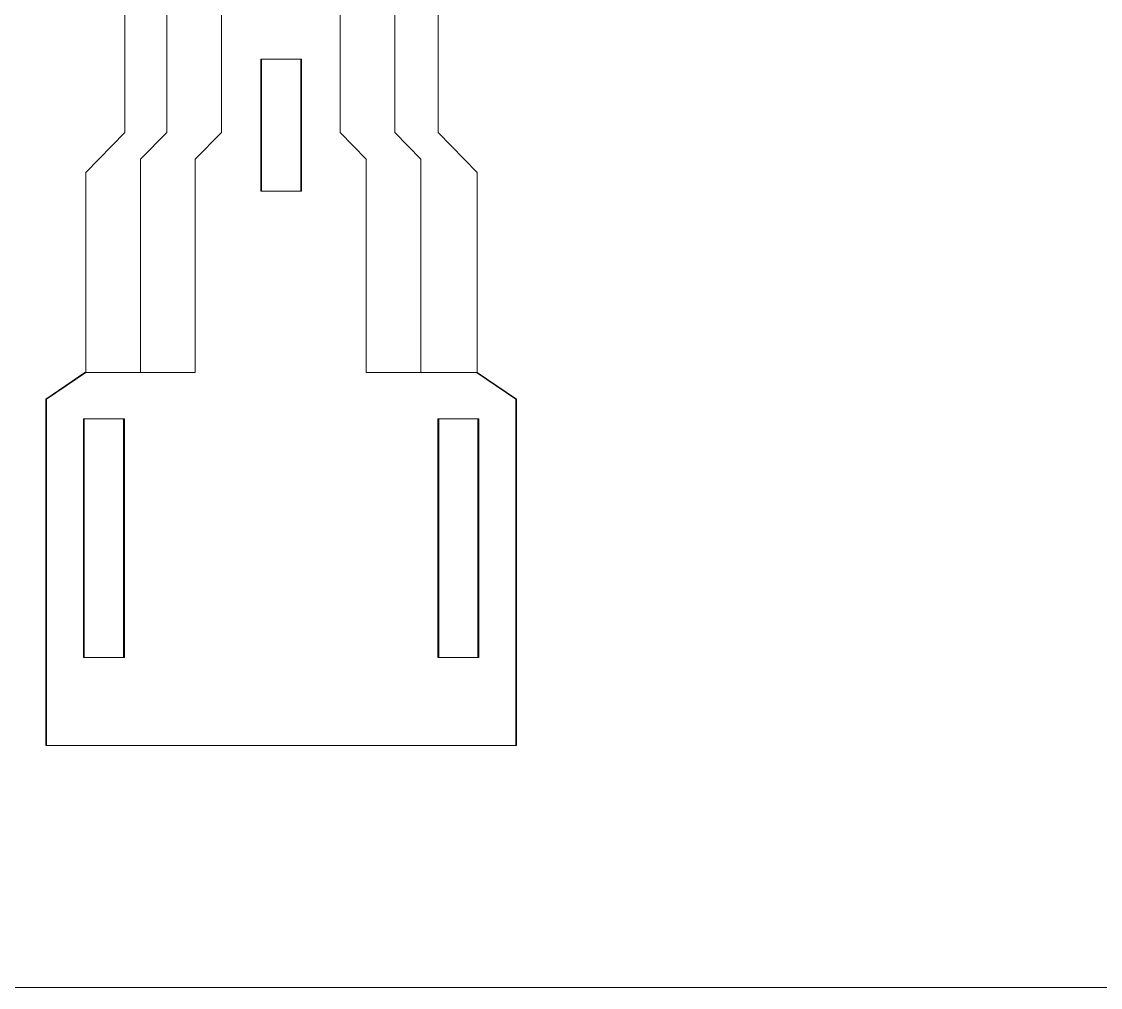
# Model space of a CAD drawing. Header units: millimetres. Extents: x -847 to 848, y -600 to 600.
# Drawn here: x -404.3 to -302.9, y 125.3 to 216 of the extents above; entities that cross this region are included whole.
import ezdxf

# ---------------------------------------------------------------- set-up
doc = ezdxf.new("R2010")
doc.units = ezdxf.units.MM
doc.header["$MEASUREMENT"] = 0

msp = doc.modelspace()

# ---------------------------------------------------------------- linework, layer by layer
at = {"color": 250, "lineweight": 5}
for points, knots in [([(-398.232, 183.0563), (-398.232, 183.0563), (-398.232, 201.8302), (-398.232, 201.8302), (-398.232, 201.8302), (-398.232, 201.8302), (-394.5519, 205.5856), (-394.5519, 205.5856), (-394.5519, 205.5856), (-394.5519, 205.5856), (-394.5519, 350.7776), (-394.5519, 350.7776), (-394.5519, 350.7776), (-394.5519, 350.7776), (-392.0988, 353.2808), (-392.0988, 353.2808), (-392.0988, 353.2808), (-392.0988, 353.2808), (-392.0988, 415.8633), (-392.0988, 415.8633), (-392.0988, 415.8633), (-392.0988, 415.8633), (-389.6461, 418.3671), (-389.6461, 418.3671), (-389.6461, 418.3671), (-389.6461, 418.3671), (-389.6461, 467.1811), (-389.6461, 467.1811), (-389.6461, 467.1811), (-389.6461, 467.1811), (-387.1934, 469.6844), (-387.1934, 469.6844), (-387.1934, 469.6844), (-387.1934, 469.6844), (-387.1934, 509.7375), (-387.1934, 509.7375), (-387.1934, 509.7375), (-387.1934, 509.7375), (-386.2754, 509.7375), (-386.2754, 509.7375), (-386.2754, 509.7375), (-386.2754, 509.7375), (-386.2754, 514.4442), (-386.2754, 514.4442), (-386.2754, 514.4442), (-384.4583, 515.4239), (-381.9245, 515.9061), (-380.08, 515.9714), (-380.08, 515.9714), (-378.2355, 515.9061), (-375.2105, 515.4239), (-373.3939, 514.4442), (-373.3939, 514.4442), (-373.3939, 514.4442), (-373.3939, 509.7375), (-373.3939, 509.7375), (-373.3939, 509.7375), (-373.3939, 509.7375), (-372.4764, 509.7375), (-372.4764, 509.7375), (-372.4764, 509.7375), (-372.4764, 509.7375), (-372.4764, 469.6844), (-372.4764, 469.6844), (-372.4764, 469.6844), (-372.4764, 469.6844), (-370.0227, 467.1811), (-370.0227, 467.1811), (-370.0227, 467.1811), (-370.0227, 467.1811), (-370.0227, 418.3671), (-370.0227, 418.3671), (-370.0227, 418.3671), (-370.0227, 418.3671), (-367.5705, 415.8633), (-367.5705, 415.8633), (-367.5705, 415.8633), (-367.5705, 415.8633), (-367.5705, 353.2808), (-367.5705, 353.2808), (-367.5705, 353.2808), (-367.5705, 353.2808), (-365.1168, 350.7776), (-365.1168, 350.7776), (-365.1168, 350.7776), (-365.1168, 350.7776), (-365.1168, 205.5856), (-365.1168, 205.5856), (-365.1168, 205.5856), (-365.1168, 205.5856), (-361.4378, 201.8302), (-361.4378, 201.8302), (-361.4378, 201.8302), (-361.4378, 201.8302), (-361.4378, 183.0563), (-361.4378, 183.0563), (-361.4378, 183.0563), (-361.4378, 183.0563), (-357.7572, 180.5525), (-357.7572, 180.5525), (-357.7572, 180.5525), (-357.7572, 180.5525), (-357.7572, 148.0096), (-357.7572, 148.0096), (-357.7572, 148.0096), (-357.7572, 148.0096), (-401.911, 148.0096), (-401.911, 148.0096), (-401.911, 148.0096), (-401.911, 148.0096), (-401.911, 180.5525), (-401.911, 180.5525), (-401.911, 180.5525), (-401.911, 180.5525), (-398.232, 183.0563), (-398.232, 183.0563)], [0, 0, 0, 0, 0.03448276, 0.03448276, 0.03448276, 0.03448276, 0.06896552, 0.06896552, 0.06896552, 0.06896552, 0.10344828, 0.10344828, 0.10344828, 0.10344828, 0.13793103, 0.13793103, 0.13793103, 0.13793103, 0.17241379, 0.17241379, 0.17241379, 0.17241379, 0.20689655, 0.20689655, 0.20689655, 0.20689655, 0.24137931, 0.24137931, 0.24137931, 0.24137931, 0.27586207, 0.27586207, 0.27586207, 0.27586207, 0.31034483, 0.31034483, 0.31034483, 0.31034483, 0.34482759, 0.34482759, 0.34482759, 0.34482759, 0.37931034, 0.37931034, 0.37931034, 0.37931034, 0.4137931, 0.4137931, 0.4137931, 0.4137931, 0.44827586, 0.44827586, 0.44827586, 0.44827586, 0.48275862, 0.48275862, 0.48275862, 0.48275862, 0.51724138, 0.51724138, 0.51724138, 0.51724138, 0.55172414, 0.55172414, 0.55172414, 0.55172414, 0.5862069, 0.5862069, 0.5862069, 0.5862069, 0.62068966, 0.62068966, 0.62068966, 0.62068966, 0.65517241, 0.65517241, 0.65517241, 0.65517241, 0.68965517, 0.68965517, 0.68965517, 0.68965517, 0.72413793, 0.72413793, 0.72413793, 0.72413793, 0.75862069, 0.75862069, 0.75862069, 0.75862069, 0.79310345, 0.79310345, 0.79310345, 0.79310345, 0.82758621, 0.82758621, 0.82758621, 0.82758621, 0.86206897, 0.86206897, 0.86206897, 0.86206897, 0.89655172, 0.89655172, 0.89655172, 0.89655172, 0.93103448, 0.93103448, 0.93103448, 0.93103448, 0.96551724, 0.96551724, 0.96551724, 0.96551724, 1, 1, 1, 1]), ([(-393.0695, 183.0563), (-393.0695, 183.0563), (-393.0695, 203.0818), (-393.0695, 203.0818), (-393.0695, 203.0818), (-393.0695, 203.0818), (-390.6168, 205.5856), (-390.6168, 205.5856), (-390.6168, 205.5856), (-390.6168, 205.5856), (-390.6168, 350.7776), (-390.6168, 350.7776), (-390.6168, 350.7776), (-390.6168, 350.7776), (-388.1626, 353.2808), (-388.1626, 353.2808), (-388.1626, 353.2808), (-388.1626, 353.2808), (-388.1626, 414.6117), (-388.1626, 414.6117), (-388.1626, 414.6117), (-388.1626, 414.6117), (-386.0393, 417.1149), (-386.0393, 417.1149), (-386.0393, 417.1149), (-386.0393, 417.1149), (-386.0393, 465.9295), (-386.0393, 465.9295), (-386.0393, 465.9295), (-386.0393, 465.9295), (-379.9066, 469.7661), (-379.9066, 469.7661), (-379.9066, 469.7661), (-379.9066, 469.7661), (-373.7744, 465.9295), (-373.7744, 465.9295), (-373.7744, 465.9295), (-373.7744, 465.9295), (-373.7744, 417.1149), (-373.7744, 417.1149), (-373.7744, 417.1149), (-373.7744, 417.1149), (-371.6511, 414.6117), (-371.6511, 414.6117), (-371.6511, 414.6117), (-371.6511, 414.6117), (-371.6511, 353.2808), (-371.6511, 353.2808), (-371.6511, 353.2808), (-371.6511, 353.2808), (-369.1984, 350.7776), (-369.1984, 350.7776), (-369.1984, 350.7776), (-369.1984, 350.7776), (-369.1984, 205.5856), (-369.1984, 205.5856), (-369.1984, 205.5856), (-369.1984, 205.5856), (-366.7452, 203.0818), (-366.7452, 203.0818), (-366.7452, 203.0818), (-366.7452, 203.0818), (-366.7452, 183.0563), (-366.7452, 183.0563), (-366.7452, 183.0563), (-366.7452, 183.0563), (-361.51, 183.0563), (-361.51, 183.0563), (-361.51, 183.0563), (-361.51, 183.0563), (-357.831, 180.5535), (-357.831, 180.5535), (-357.831, 180.5535), (-357.831, 180.5535), (-357.831, 148.0096), (-357.831, 148.0096), (-357.831, 148.0096), (-357.831, 148.0096), (-401.9832, 148.0096), (-401.9832, 148.0096), (-401.9832, 148.0096), (-401.9832, 148.0096), (-401.9832, 180.5535), (-401.9832, 180.5535), (-401.9832, 180.5535), (-401.9832, 180.5535), (-398.3047, 183.0563), (-398.3047, 183.0563), (-398.3047, 183.0563), (-398.3047, 183.0563), (-393.0695, 183.0563), (-393.0695, 183.0563)], [0, 0, 0, 0, 0.04347826, 0.04347826, 0.04347826, 0.04347826, 0.08695652, 0.08695652, 0.08695652, 0.08695652, 0.13043478, 0.13043478, 0.13043478, 0.13043478, 0.17391304, 0.17391304, 0.17391304, 0.17391304, 0.2173913, 0.2173913, 0.2173913, 0.2173913, 0.26086957, 0.26086957, 0.26086957, 0.26086957, 0.30434783, 0.30434783, 0.30434783, 0.30434783, 0.34782609, 0.34782609, 0.34782609, 0.34782609, 0.39130435, 0.39130435, 0.39130435, 0.39130435, 0.43478261, 0.43478261, 0.43478261, 0.43478261, 0.47826087, 0.47826087, 0.47826087, 0.47826087, 0.52173913, 0.52173913, 0.52173913, 0.52173913, 0.56521739, 0.56521739, 0.56521739, 0.56521739, 0.60869565, 0.60869565, 0.60869565, 0.60869565, 0.65217391, 0.65217391, 0.65217391, 0.65217391, 0.69565217, 0.69565217, 0.69565217, 0.69565217, 0.73913043, 0.73913043, 0.73913043, 0.73913043, 0.7826087, 0.7826087, 0.7826087, 0.7826087, 0.82608696, 0.82608696, 0.82608696, 0.82608696, 0.86956522, 0.86956522, 0.86956522, 0.86956522, 0.91304348, 0.91304348, 0.91304348, 0.91304348, 0.95652174, 0.95652174, 0.95652174, 0.95652174, 1, 1, 1, 1]), ([(-387.9333, 183.0563), (-387.9333, 183.0563), (-387.9333, 203.0818), (-387.9333, 203.0818), (-387.9333, 203.0818), (-387.9333, 203.0818), (-385.4796, 205.5856), (-385.4796, 205.5856), (-385.4796, 205.5856), (-385.4796, 205.5856), (-385.4796, 414.1537), (-385.4796, 414.1537), (-385.4796, 414.1537), (-385.4796, 414.1537), (-379.9013, 419.4048), (-379.9013, 419.4048), (-379.9013, 419.4048), (-379.9013, 419.4048), (-374.3219, 414.1537), (-374.3219, 414.1537), (-374.3219, 414.1537), (-374.3219, 414.1537), (-374.3219, 205.5856), (-374.3219, 205.5856), (-374.3219, 205.5856), (-374.3219, 205.5856), (-371.8698, 203.0818), (-371.8698, 203.0818), (-371.8698, 203.0818), (-371.8698, 203.0818), (-371.8698, 183.0563), (-371.8698, 183.0563), (-371.8698, 183.0563), (-371.8698, 183.0563), (-361.5037, 183.0563), (-361.5037, 183.0563), (-361.5037, 183.0563), (-361.5037, 183.0563), (-357.8247, 180.5535), (-357.8247, 180.5535), (-357.8247, 180.5535), (-357.8247, 180.5535), (-357.8247, 148.0096), (-357.8247, 148.0096), (-357.8247, 148.0096), (-357.8247, 148.0096), (-401.9774, 148.0096), (-401.9774, 148.0096), (-401.9774, 148.0096), (-401.9774, 148.0096), (-401.9774, 180.5535), (-401.9774, 180.5535), (-401.9774, 180.5535), (-401.9774, 180.5535), (-398.2984, 183.0563), (-398.2984, 183.0563), (-398.2984, 183.0563), (-398.2984, 183.0563), (-387.9333, 183.0563), (-387.9333, 183.0563)], [0, 0, 0, 0, 0.06666667, 0.06666667, 0.06666667, 0.06666667, 0.13333333, 0.13333333, 0.13333333, 0.13333333, 0.2, 0.2, 0.2, 0.2, 0.26666667, 0.26666667, 0.26666667, 0.26666667, 0.33333333, 0.33333333, 0.33333333, 0.33333333, 0.4, 0.4, 0.4, 0.4, 0.46666667, 0.46666667, 0.46666667, 0.46666667, 0.53333333, 0.53333333, 0.53333333, 0.53333333, 0.6, 0.6, 0.6, 0.6, 0.66666667, 0.66666667, 0.66666667, 0.66666667, 0.73333333, 0.73333333, 0.73333333, 0.73333333, 0.8, 0.8, 0.8, 0.8, 0.86666667, 0.86666667, 0.86666667, 0.86666667, 0.93333333, 0.93333333, 0.93333333, 0.93333333, 1, 1, 1, 1]), ([(-381.7874, 200.0784), (-381.7874, 200.0784), (-378.0262, 200.0784), (-378.0262, 200.0784), (-378.0262, 200.0784), (-378.0262, 200.0784), (-378.0262, 212.4787), (-378.0262, 212.4787), (-378.0262, 212.4787), (-378.0262, 212.4787), (-381.7874, 212.4787), (-381.7874, 212.4787), (-381.7874, 212.4787), (-381.7874, 212.4787), (-381.7874, 200.0784), (-381.7874, 200.0784)], [0, 0, 0, 0, 0.25, 0.25, 0.25, 0.25, 0.5, 0.5, 0.5, 0.5, 0.75, 0.75, 0.75, 0.75, 1, 1, 1, 1]), ([(-381.7822, 200.0784), (-381.7822, 200.0784), (-378.021, 200.0784), (-378.021, 200.0784), (-378.021, 200.0784), (-378.021, 200.0784), (-378.021, 212.4787), (-378.021, 212.4787), (-378.021, 212.4787), (-378.021, 212.4787), (-381.7822, 212.4787), (-381.7822, 212.4787), (-381.7822, 212.4787), (-381.7822, 212.4787), (-381.7822, 200.0784), (-381.7822, 200.0784)], [0, 0, 0, 0, 0.25, 0.25, 0.25, 0.25, 0.5, 0.5, 0.5, 0.5, 0.75, 0.75, 0.75, 0.75, 1, 1, 1, 1]), ([(-381.7158, 200.0784), (-381.7158, 200.0784), (-377.954, 200.0784), (-377.954, 200.0784), (-377.954, 200.0784), (-377.954, 200.0784), (-377.954, 212.4787), (-377.954, 212.4787), (-377.954, 212.4787), (-377.954, 212.4787), (-381.7158, 212.4787), (-381.7158, 212.4787), (-381.7158, 212.4787), (-381.7158, 212.4787), (-381.7158, 200.0784), (-381.7158, 200.0784)], [0, 0, 0, 0, 0.25, 0.25, 0.25, 0.25, 0.5, 0.5, 0.5, 0.5, 0.75, 0.75, 0.75, 0.75, 1, 1, 1, 1]), ([(-394.6737, 178.6837), (-394.6737, 178.6837), (-398.4354, 178.6837), (-398.4354, 178.6837), (-398.4354, 178.6837), (-398.4354, 178.6837), (-398.4354, 156.2704), (-398.4354, 156.2704), (-398.4354, 156.2704), (-398.4354, 156.2704), (-394.6737, 156.2704), (-394.6737, 156.2704), (-394.6737, 156.2704), (-394.6737, 156.2704), (-394.6737, 178.6837), (-394.6737, 178.6837)], [0, 0, 0, 0, 0.25, 0.25, 0.25, 0.25, 0.5, 0.5, 0.5, 0.5, 0.75, 0.75, 0.75, 0.75, 1, 1, 1, 1]), ([(-394.6674, 178.6837), (-394.6674, 178.6837), (-398.4291, 178.6837), (-398.4291, 178.6837), (-398.4291, 178.6837), (-398.4291, 178.6837), (-398.4291, 156.2704), (-398.4291, 156.2704), (-398.4291, 156.2704), (-398.4291, 156.2704), (-394.6674, 156.2704), (-394.6674, 156.2704), (-394.6674, 156.2704), (-394.6674, 156.2704), (-394.6674, 178.6837), (-394.6674, 178.6837)], [0, 0, 0, 0, 0.25, 0.25, 0.25, 0.25, 0.5, 0.5, 0.5, 0.5, 0.75, 0.75, 0.75, 0.75, 1, 1, 1, 1]), ([(-394.601, 178.6837), (-394.601, 178.6837), (-398.3627, 178.6837), (-398.3627, 178.6837), (-398.3627, 178.6837), (-398.3627, 178.6837), (-398.3627, 156.2704), (-398.3627, 156.2704), (-398.3627, 156.2704), (-398.3627, 156.2704), (-394.601, 156.2704), (-394.601, 156.2704), (-394.601, 156.2704), (-394.601, 156.2704), (-394.601, 178.6837), (-394.601, 178.6837)], [0, 0, 0, 0, 0.25, 0.25, 0.25, 0.25, 0.5, 0.5, 0.5, 0.5, 0.75, 0.75, 0.75, 0.75, 1, 1, 1, 1]), ([(-361.3788, 178.6837), (-361.3788, 178.6837), (-365.1405, 178.6837), (-365.1405, 178.6837), (-365.1405, 178.6837), (-365.1405, 178.6837), (-365.1405, 156.2704), (-365.1405, 156.2704), (-365.1405, 156.2704), (-365.1405, 156.2704), (-361.3788, 156.2704), (-361.3788, 156.2704), (-361.3788, 156.2704), (-361.3788, 156.2704), (-361.3788, 178.6837), (-361.3788, 178.6837)], [0, 0, 0, 0, 0.25, 0.25, 0.25, 0.25, 0.5, 0.5, 0.5, 0.5, 0.75, 0.75, 0.75, 0.75, 1, 1, 1, 1]), ([(-361.373, 178.6837), (-361.373, 178.6837), (-365.1353, 178.6837), (-365.1353, 178.6837), (-365.1353, 178.6837), (-365.1353, 178.6837), (-365.1353, 156.2704), (-365.1353, 156.2704), (-365.1353, 156.2704), (-365.1353, 156.2704), (-361.373, 156.2704), (-361.373, 156.2704), (-361.373, 156.2704), (-361.373, 156.2704), (-361.373, 178.6837), (-361.373, 178.6837)], [0, 0, 0, 0, 0.25, 0.25, 0.25, 0.25, 0.5, 0.5, 0.5, 0.5, 0.75, 0.75, 0.75, 0.75, 1, 1, 1, 1]), ([(-361.3071, 178.6837), (-361.3071, 178.6837), (-365.0678, 178.6837), (-365.0678, 178.6837), (-365.0678, 178.6837), (-365.0678, 178.6837), (-365.0678, 156.2704), (-365.0678, 156.2704), (-365.0678, 156.2704), (-365.0678, 156.2704), (-361.3071, 156.2704), (-361.3071, 156.2704), (-361.3071, 156.2704), (-361.3071, 156.2704), (-361.3071, 178.6837), (-361.3071, 178.6837)], [0, 0, 0, 0, 0.25, 0.25, 0.25, 0.25, 0.5, 0.5, 0.5, 0.5, 0.75, 0.75, 0.75, 0.75, 1, 1, 1, 1])]:
    msp.add_open_spline(points, degree=3, knots=knots, dxfattribs=at)
at = {"color": 114, "lineweight": 5}
msp.add_open_spline([(-691.4903, 125.2815), (-691.4903, 125.2815), (-58.77, 125.2815), (-58.77, 125.2815)], degree=3, dxfattribs=at)

doc.saveas('drawing.dxf')
